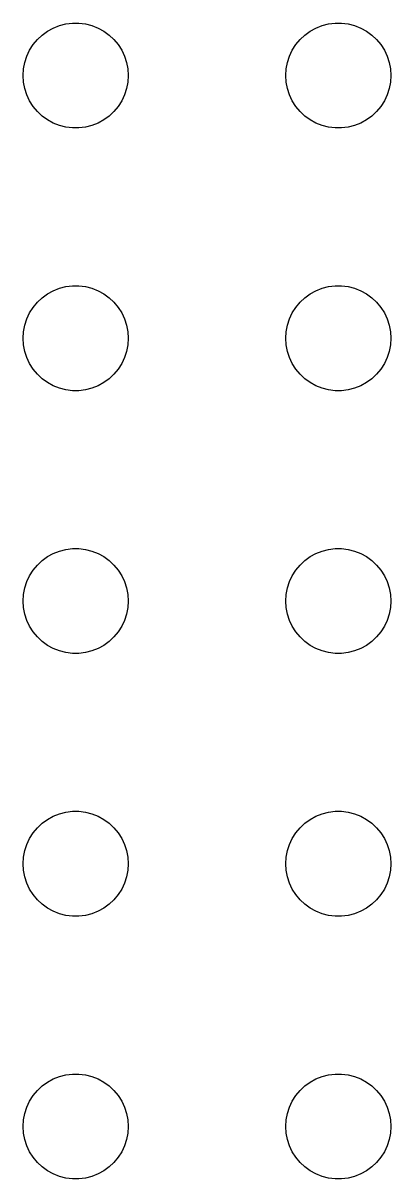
# Model space of a CAD drawing. Header units: metres. Extents: x -150 to 150, y -149 to 149.
# Drawn here: x -76.5 to -66, y 73.5 to 106.5 of the extents above; entities that cross this region are included whole.
import ezdxf

# ---------------------------------------------------------------- set-up
doc = ezdxf.new("R2010")
doc.units = ezdxf.units.M

msp = doc.modelspace()

# ---------------------------------------------------------------- linework, layer by layer
for p, q in [((-75.9561, 106.156), (-75.8037, 106.266)), ((-75.8037, 106.266), (-75.6387, 106.357)), ((-75.6387, 106.357), (-75.4635, 106.427)), ((-75.4635, 106.427), (-75.2811, 106.473)), ((-75.2811, 106.473), (-75.0942, 106.497)), ((-75.0942, 106.497), (-74.9058, 106.497)), ((-74.9058, 106.497), (-74.7189, 106.473)), ((-74.7189, 106.473), (-74.5365, 106.427)), ((-74.5365, 106.427), (-74.3613, 106.357)), ((-74.3613, 106.357), (-74.1963, 106.266)), ((-74.1963, 106.266), (-74.0439, 106.156)), ((-68.4561, 106.156), (-68.3037, 106.266)), ((-68.3037, 106.266), (-68.1387, 106.357)), ((-68.1387, 106.357), (-67.9635, 106.427)), ((-67.9635, 106.427), (-67.7811, 106.473)), ((-67.7811, 106.473), (-67.5942, 106.497)), ((-67.5942, 106.497), (-67.4058, 106.497)), ((-67.4058, 106.497), (-67.2189, 106.473)), ((-67.2189, 106.473), (-67.0365, 106.427)), ((-67.0365, 106.427), (-66.8613, 106.357)), ((-66.8613, 106.357), (-66.6963, 106.266)), ((-66.6963, 106.266), (-66.5439, 106.156)), ((-76.2135, 105.882), (-76.0934, 106.027)), ((-76.0934, 106.027), (-75.9561, 106.156)), ((-74.0439, 106.156), (-73.9065, 106.027)), ((-73.9065, 106.027), (-73.7865, 105.882)), ((-68.7135, 105.882), (-68.5934, 106.027)), ((-68.5934, 106.027), (-68.4561, 106.156)), ((-66.5439, 106.156), (-66.4065, 106.027)), ((-66.4065, 106.027), (-66.2865, 105.882)), ((-76.3947, 105.552), (-76.3145, 105.723)), ((-76.3145, 105.723), (-76.2135, 105.882)), ((-73.7865, 105.882), (-73.6855, 105.723)), ((-73.6855, 105.723), (-73.6053, 105.552)), ((-68.8947, 105.552), (-68.8145, 105.723)), ((-68.8145, 105.723), (-68.7135, 105.882)), ((-66.2865, 105.882), (-66.1855, 105.723)), ((-66.1855, 105.723), (-66.1053, 105.552)), ((-76.4882, 105.188), (-76.4529, 105.373)), ((-76.4529, 105.373), (-76.3947, 105.552)), ((-73.6053, 105.552), (-73.5471, 105.373)), ((-73.5471, 105.373), (-73.5118, 105.188)), ((-68.9882, 105.188), (-68.9529, 105.373)), ((-68.9529, 105.373), (-68.8947, 105.552)), ((-66.1053, 105.552), (-66.0471, 105.373)), ((-66.0471, 105.373), (-66.0118, 105.188)), ((-76.5, 105), (-76.4882, 105.188)), ((-76.4882, 104.812), (-76.5, 105)), ((-73.5118, 105.188), (-73.5, 105)), ((-73.5, 105), (-73.5118, 104.812)), ((-69, 105), (-68.9882, 105.188)), ((-68.9882, 104.812), (-69, 105)), ((-66.0118, 105.188), (-66, 105)), ((-66, 105), (-66.0118, 104.812)), ((-76.4529, 104.627), (-76.4882, 104.812)), ((-76.3947, 104.448), (-76.4529, 104.627)), ((-73.5471, 104.627), (-73.6053, 104.448)), ((-73.5118, 104.812), (-73.5471, 104.627)), ((-68.9529, 104.627), (-68.9882, 104.812)), ((-68.8947, 104.448), (-68.9529, 104.627)), ((-66.0471, 104.627), (-66.1053, 104.448)), ((-66.0118, 104.812), (-66.0471, 104.627)), ((-76.3145, 104.277), (-76.3947, 104.448)), ((-76.2135, 104.118), (-76.3145, 104.277)), ((-73.6855, 104.277), (-73.7865, 104.118)), ((-73.6053, 104.448), (-73.6855, 104.277)), ((-68.8145, 104.277), (-68.8947, 104.448)), ((-68.7135, 104.118), (-68.8145, 104.277)), ((-66.1855, 104.277), (-66.2865, 104.118)), ((-66.1053, 104.448), (-66.1855, 104.277)), ((-76.0934, 103.973), (-76.2135, 104.118)), ((-75.9561, 103.844), (-76.0934, 103.973)), ((-73.9065, 103.973), (-74.0439, 103.844)), ((-73.7865, 104.118), (-73.9065, 103.973)), ((-68.5934, 103.973), (-68.7135, 104.118)), ((-68.4561, 103.844), (-68.5934, 103.973)), ((-66.4065, 103.973), (-66.5439, 103.844)), ((-66.2865, 104.118), (-66.4065, 103.973)), ((-75.8037, 103.734), (-75.9561, 103.844)), ((-75.6387, 103.643), (-75.8037, 103.734)), ((-75.4635, 103.573), (-75.6387, 103.643)), ((-74.3613, 103.643), (-74.5365, 103.573)), ((-74.1963, 103.734), (-74.3613, 103.643)), ((-74.0439, 103.844), (-74.1963, 103.734)), ((-68.3037, 103.734), (-68.4561, 103.844)), ((-68.1387, 103.643), (-68.3037, 103.734)), ((-67.9635, 103.573), (-68.1387, 103.643)), ((-66.8613, 103.643), (-67.0365, 103.573)), ((-66.6963, 103.734), (-66.8613, 103.643)), ((-66.5439, 103.844), (-66.6963, 103.734)), ((-75.2811, 103.527), (-75.4635, 103.573)), ((-75.0942, 103.503), (-75.2811, 103.527)), ((-74.9058, 103.503), (-75.0942, 103.503)), ((-74.7189, 103.527), (-74.9058, 103.503)), ((-74.5365, 103.573), (-74.7189, 103.527)), ((-67.7811, 103.527), (-67.9635, 103.573)), ((-67.5942, 103.503), (-67.7811, 103.527)), ((-67.4058, 103.503), (-67.5942, 103.503)), ((-67.2189, 103.527), (-67.4058, 103.503)), ((-67.0365, 103.573), (-67.2189, 103.527)), ((-75.2811, 98.9734), (-75.0942, 98.997)), ((-75.0942, 98.997), (-74.9058, 98.997)), ((-74.9058, 98.997), (-74.7189, 98.9734)), ((-67.7811, 98.9734), (-67.5942, 98.997)), ((-67.5942, 98.997), (-67.4058, 98.997)), ((-67.4058, 98.997), (-67.2189, 98.9734)), ((-76.0934, 98.5268), (-75.9561, 98.6558)), ((-75.9561, 98.6558), (-75.8037, 98.7665)), ((-75.8037, 98.7665), (-75.6387, 98.8572)), ((-75.6387, 98.8572), (-75.4635, 98.9266)), ((-75.4635, 98.9266), (-75.2811, 98.9734)), ((-74.7189, 98.9734), (-74.5365, 98.9266)), ((-74.5365, 98.9266), (-74.3613, 98.8572)), ((-74.3613, 98.8572), (-74.1963, 98.7665)), ((-74.1963, 98.7665), (-74.0439, 98.6558)), ((-74.0439, 98.6558), (-73.9065, 98.5268)), ((-68.5934, 98.5268), (-68.4561, 98.6558)), ((-68.4561, 98.6558), (-68.3037, 98.7665)), ((-68.3037, 98.7665), (-68.1387, 98.8572)), ((-68.1387, 98.8572), (-67.9635, 98.9266)), ((-67.9635, 98.9266), (-67.7811, 98.9734)), ((-67.2189, 98.9734), (-67.0365, 98.9266)), ((-67.0365, 98.9266), (-66.8613, 98.8572)), ((-66.8613, 98.8572), (-66.6963, 98.7665)), ((-66.6963, 98.7665), (-66.5439, 98.6558)), ((-66.5439, 98.6558), (-66.4065, 98.5268)), ((-76.3145, 98.2226), (-76.2135, 98.3817)), ((-76.2135, 98.3817), (-76.0934, 98.5268)), ((-73.9065, 98.5268), (-73.7865, 98.3817)), ((-73.7865, 98.3817), (-73.6855, 98.2226)), ((-68.8145, 98.2226), (-68.7135, 98.3817)), ((-68.7135, 98.3817), (-68.5934, 98.5268)), ((-66.4065, 98.5268), (-66.2865, 98.3817)), ((-66.2865, 98.3817), (-66.1855, 98.2226)), ((-76.4529, 97.873), (-76.3947, 98.0522)), ((-76.3947, 98.0522), (-76.3145, 98.2226)), ((-73.6855, 98.2226), (-73.6053, 98.0522)), ((-73.6053, 98.0522), (-73.5471, 97.873)), ((-68.9529, 97.873), (-68.8947, 98.0522)), ((-68.8947, 98.0522), (-68.8145, 98.2226)), ((-66.1855, 98.2226), (-66.1053, 98.0522)), ((-66.1053, 98.0522), (-66.0471, 97.873)), ((-76.5, 97.5), (-76.4882, 97.688)), ((-76.4882, 97.688), (-76.4529, 97.873)), ((-73.5471, 97.873), (-73.5118, 97.688)), ((-73.5118, 97.688), (-73.5, 97.5)), ((-69, 97.5), (-68.9882, 97.688)), ((-68.9882, 97.688), (-68.9529, 97.873)), ((-66.0471, 97.873), (-66.0118, 97.688)), ((-66.0118, 97.688), (-66, 97.5)), ((-76.4882, 97.312), (-76.5, 97.5)), ((-73.5, 97.5), (-73.5118, 97.312)), ((-68.9882, 97.312), (-69, 97.5)), ((-66, 97.5), (-66.0118, 97.312)), ((-76.4529, 97.127), (-76.4882, 97.312)), ((-76.3947, 96.9478), (-76.4529, 97.127)), ((-73.5471, 97.127), (-73.6053, 96.9478)), ((-73.5118, 97.312), (-73.5471, 97.127)), ((-68.9529, 97.127), (-68.9882, 97.312)), ((-68.8947, 96.9478), (-68.9529, 97.127)), ((-66.0471, 97.127), (-66.1053, 96.9478)), ((-66.0118, 97.312), (-66.0471, 97.127)), ((-76.3145, 96.7774), (-76.3947, 96.9478)), ((-76.2135, 96.6183), (-76.3145, 96.7774)), ((-73.6855, 96.7774), (-73.7865, 96.6183)), ((-73.6053, 96.9478), (-73.6855, 96.7774)), ((-68.8145, 96.7774), (-68.8947, 96.9478)), ((-68.7135, 96.6183), (-68.8145, 96.7774)), ((-66.1855, 96.7774), (-66.2865, 96.6183)), ((-66.1053, 96.9478), (-66.1855, 96.7774)), ((-76.0934, 96.4732), (-76.2135, 96.6183)), ((-75.9561, 96.3442), (-76.0934, 96.4732)), ((-75.8037, 96.2335), (-75.9561, 96.3442)), ((-74.0439, 96.3442), (-74.1963, 96.2335)), ((-73.9065, 96.4732), (-74.0439, 96.3442)), ((-73.7865, 96.6183), (-73.9065, 96.4732)), ((-68.5934, 96.4732), (-68.7135, 96.6183)), ((-68.4561, 96.3442), (-68.5934, 96.4732)), ((-68.3037, 96.2335), (-68.4561, 96.3442)), ((-66.5439, 96.3442), (-66.6963, 96.2335)), ((-66.4065, 96.4732), (-66.5439, 96.3442)), ((-66.2865, 96.6183), (-66.4065, 96.4732)), ((-75.6387, 96.1428), (-75.8037, 96.2335)), ((-75.4635, 96.0734), (-75.6387, 96.1428)), ((-75.2811, 96.0266), (-75.4635, 96.0734)), ((-75.0942, 96.003), (-75.2811, 96.0266)), ((-74.7189, 96.0266), (-74.9058, 96.003)), ((-74.5365, 96.0734), (-74.7189, 96.0266)), ((-74.3613, 96.1428), (-74.5365, 96.0734)), ((-74.1963, 96.2335), (-74.3613, 96.1428)), ((-68.1387, 96.1428), (-68.3037, 96.2335)), ((-67.9635, 96.0734), (-68.1387, 96.1428)), ((-67.7811, 96.0266), (-67.9635, 96.0734)), ((-67.5942, 96.003), (-67.7811, 96.0266)), ((-67.2189, 96.0266), (-67.4058, 96.003)), ((-67.0365, 96.0734), (-67.2189, 96.0266)), ((-66.8613, 96.1428), (-67.0365, 96.0734)), ((-66.6963, 96.2335), (-66.8613, 96.1428)), ((-74.9058, 96.003), (-75.0942, 96.003)), ((-67.4058, 96.003), (-67.5942, 96.003)), ((-75.6387, 91.3572), (-75.4635, 91.4266)), ((-75.4635, 91.4266), (-75.2811, 91.4734)), ((-75.2811, 91.4734), (-75.0942, 91.497)), ((-75.0942, 91.497), (-74.9058, 91.497)), ((-74.9058, 91.497), (-74.7189, 91.4734)), ((-74.7189, 91.4734), (-74.5365, 91.4266)), ((-74.5365, 91.4266), (-74.3613, 91.3572)), ((-68.1387, 91.3572), (-67.9635, 91.4266)), ((-67.9635, 91.4266), (-67.7811, 91.4734)), ((-67.7811, 91.4734), (-67.5942, 91.497)), ((-67.5942, 91.497), (-67.4058, 91.497)), ((-67.4058, 91.497), (-67.2189, 91.4734)), ((-67.2189, 91.4734), (-67.0365, 91.4266)), ((-67.0365, 91.4266), (-66.8613, 91.3572)), ((-76.0934, 91.0268), (-75.9561, 91.1558)), ((-75.9561, 91.1558), (-75.8037, 91.2665)), ((-75.8037, 91.2665), (-75.6387, 91.3572)), ((-74.3613, 91.3572), (-74.1963, 91.2665)), ((-74.1963, 91.2665), (-74.0439, 91.1558)), ((-74.0439, 91.1558), (-73.9065, 91.0268)), ((-68.5934, 91.0268), (-68.4561, 91.1558)), ((-68.4561, 91.1558), (-68.3037, 91.2665)), ((-68.3037, 91.2665), (-68.1387, 91.3572)), ((-66.8613, 91.3572), (-66.6963, 91.2665)), ((-66.6963, 91.2665), (-66.5439, 91.1558)), ((-66.5439, 91.1558), (-66.4065, 91.0268)), ((-76.3145, 90.7226), (-76.2135, 90.8817)), ((-76.2135, 90.8817), (-76.0934, 91.0268)), ((-73.9065, 91.0268), (-73.7865, 90.8817)), ((-73.7865, 90.8817), (-73.6855, 90.7226)), ((-68.8145, 90.7226), (-68.7135, 90.8817)), ((-68.7135, 90.8817), (-68.5934, 91.0268)), ((-66.4065, 91.0268), (-66.2865, 90.8817)), ((-66.2865, 90.8817), (-66.1855, 90.7226)), ((-76.4529, 90.373), (-76.3947, 90.5522)), ((-76.3947, 90.5522), (-76.3145, 90.7226)), ((-73.6855, 90.7226), (-73.6053, 90.5522)), ((-73.6053, 90.5522), (-73.5471, 90.373)), ((-68.9529, 90.373), (-68.8947, 90.5522)), ((-68.8947, 90.5522), (-68.8145, 90.7226)), ((-66.1855, 90.7226), (-66.1053, 90.5522)), ((-66.1053, 90.5522), (-66.0471, 90.373)), ((-76.5, 90), (-76.4882, 90.188)), ((-76.4882, 90.188), (-76.4529, 90.373)), ((-73.5471, 90.373), (-73.5118, 90.188)), ((-73.5118, 90.188), (-73.5, 90)), ((-69, 90), (-68.9882, 90.188)), ((-68.9882, 90.188), (-68.9529, 90.373)), ((-66.0471, 90.373), (-66.0118, 90.188)), ((-66.0118, 90.188), (-66, 90)), ((-76.4882, 89.812), (-76.5, 90)), ((-76.4529, 89.627), (-76.4882, 89.812)), ((-73.5118, 89.812), (-73.5471, 89.627)), ((-73.5, 90), (-73.5118, 89.812)), ((-68.9882, 89.812), (-69, 90)), ((-68.9529, 89.627), (-68.9882, 89.812)), ((-66.0118, 89.812), (-66.0471, 89.627)), ((-66, 90), (-66.0118, 89.812)), ((-76.3947, 89.4478), (-76.4529, 89.627)), ((-76.3145, 89.2774), (-76.3947, 89.4478)), ((-73.6053, 89.4478), (-73.6855, 89.2774)), ((-73.5471, 89.627), (-73.6053, 89.4478)), ((-68.8947, 89.4478), (-68.9529, 89.627)), ((-68.8145, 89.2774), (-68.8947, 89.4478)), ((-66.1053, 89.4478), (-66.1855, 89.2774)), ((-66.0471, 89.627), (-66.1053, 89.4478)), ((-76.2135, 89.1183), (-76.3145, 89.2774)), ((-76.0934, 88.9732), (-76.2135, 89.1183)), ((-73.7865, 89.1183), (-73.9065, 88.9732)), ((-73.6855, 89.2774), (-73.7865, 89.1183)), ((-68.7135, 89.1183), (-68.8145, 89.2774)), ((-68.5934, 88.9732), (-68.7135, 89.1183)), ((-66.2865, 89.1183), (-66.4065, 88.9732)), ((-66.1855, 89.2774), (-66.2865, 89.1183)), ((-75.9561, 88.8442), (-76.0934, 88.9732)), ((-75.8037, 88.7335), (-75.9561, 88.8442)), ((-74.0439, 88.8442), (-74.1963, 88.7335)), ((-73.9065, 88.9732), (-74.0439, 88.8442)), ((-68.4561, 88.8442), (-68.5934, 88.9732)), ((-68.3037, 88.7335), (-68.4561, 88.8442)), ((-66.5439, 88.8442), (-66.6963, 88.7335)), ((-66.4065, 88.9732), (-66.5439, 88.8442)), ((-75.6387, 88.6428), (-75.8037, 88.7335)), ((-75.4635, 88.5734), (-75.6387, 88.6428)), ((-75.2811, 88.5266), (-75.4635, 88.5734)), ((-75.0942, 88.503), (-75.2811, 88.5266)), ((-74.9058, 88.503), (-75.0942, 88.503)), ((-74.7189, 88.5266), (-74.9058, 88.503)), ((-74.5365, 88.5734), (-74.7189, 88.5266)), ((-74.3613, 88.6428), (-74.5365, 88.5734)), ((-74.1963, 88.7335), (-74.3613, 88.6428)), ((-68.1387, 88.6428), (-68.3037, 88.7335)), ((-67.9635, 88.5734), (-68.1387, 88.6428)), ((-67.7811, 88.5266), (-67.9635, 88.5734)), ((-67.5942, 88.503), (-67.7811, 88.5266)), ((-67.4058, 88.503), (-67.5942, 88.503)), ((-67.2189, 88.5266), (-67.4058, 88.503)), ((-67.0365, 88.5734), (-67.2189, 88.5266)), ((-66.8613, 88.6428), (-67.0365, 88.5734)), ((-66.6963, 88.7335), (-66.8613, 88.6428)), ((-75.8037, 83.7665), (-75.6387, 83.8572)), ((-75.6387, 83.8572), (-75.4635, 83.9266)), ((-75.4635, 83.9266), (-75.2811, 83.9734)), ((-75.2811, 83.9734), (-75.0942, 83.997)), ((-75.0942, 83.997), (-74.9058, 83.997)), ((-74.9058, 83.997), (-74.7189, 83.9734)), ((-74.7189, 83.9734), (-74.5365, 83.9266)), ((-74.5365, 83.9266), (-74.3613, 83.8572)), ((-74.3613, 83.8572), (-74.1963, 83.7665)), ((-68.3037, 83.7665), (-68.1387, 83.8572)), ((-68.1387, 83.8572), (-67.9635, 83.9266)), ((-67.9635, 83.9266), (-67.7811, 83.9734)), ((-67.7811, 83.9734), (-67.5942, 83.997)), ((-67.5942, 83.997), (-67.4058, 83.997)), ((-67.4058, 83.997), (-67.2189, 83.9734)), ((-67.2189, 83.9734), (-67.0365, 83.9266)), ((-67.0365, 83.9266), (-66.8613, 83.8572)), ((-66.8613, 83.8572), (-66.6963, 83.7665)), ((-76.2135, 83.3817), (-76.0934, 83.5268)), ((-76.0934, 83.5268), (-75.9561, 83.6558)), ((-75.9561, 83.6558), (-75.8037, 83.7665)), ((-74.1963, 83.7665), (-74.0439, 83.6558)), ((-74.0439, 83.6558), (-73.9065, 83.5268)), ((-73.9065, 83.5268), (-73.7865, 83.3817)), ((-68.7135, 83.3817), (-68.5934, 83.5268)), ((-68.5934, 83.5268), (-68.4561, 83.6558)), ((-68.4561, 83.6558), (-68.3037, 83.7665)), ((-66.6963, 83.7665), (-66.5439, 83.6558)), ((-66.5439, 83.6558), (-66.4065, 83.5268)), ((-66.4065, 83.5268), (-66.2865, 83.3817)), ((-76.3947, 83.0522), (-76.3145, 83.2226)), ((-76.3145, 83.2226), (-76.2135, 83.3817)), ((-73.7865, 83.3817), (-73.6855, 83.2226)), ((-73.6855, 83.2226), (-73.6053, 83.0522)), ((-68.8947, 83.0522), (-68.8145, 83.2226)), ((-68.8145, 83.2226), (-68.7135, 83.3817)), ((-66.2865, 83.3817), (-66.1855, 83.2226)), ((-66.1855, 83.2226), (-66.1053, 83.0522)), ((-76.4882, 82.688), (-76.4529, 82.873)), ((-76.4529, 82.873), (-76.3947, 83.0522)), ((-73.6053, 83.0522), (-73.5471, 82.873)), ((-73.5471, 82.873), (-73.5118, 82.688)), ((-68.9882, 82.688), (-68.9529, 82.873)), ((-68.9529, 82.873), (-68.8947, 83.0522)), ((-66.1053, 83.0522), (-66.0471, 82.873)), ((-66.0471, 82.873), (-66.0118, 82.688)), ((-76.5, 82.5), (-76.4882, 82.688)), ((-76.4882, 82.312), (-76.5, 82.5)), ((-73.5118, 82.688), (-73.5, 82.5)), ((-73.5, 82.5), (-73.5118, 82.312)), ((-69, 82.5), (-68.9882, 82.688)), ((-68.9882, 82.312), (-69, 82.5)), ((-66.0118, 82.688), (-66, 82.5)), ((-66, 82.5), (-66.0118, 82.312)), ((-76.4529, 82.127), (-76.4882, 82.312)), ((-73.5118, 82.312), (-73.5471, 82.127)), ((-68.9529, 82.127), (-68.9882, 82.312)), ((-66.0118, 82.312), (-66.0471, 82.127)), ((-76.3947, 81.9478), (-76.4529, 82.127)), ((-76.3145, 81.7774), (-76.3947, 81.9478)), ((-73.6053, 81.9478), (-73.6855, 81.7774)), ((-73.5471, 82.127), (-73.6053, 81.9478)), ((-68.8947, 81.9478), (-68.9529, 82.127)), ((-68.8145, 81.7774), (-68.8947, 81.9478)), ((-66.1053, 81.9478), (-66.1855, 81.7774)), ((-66.0471, 82.127), (-66.1053, 81.9478)), ((-76.2135, 81.6183), (-76.3145, 81.7774)), ((-76.0934, 81.4732), (-76.2135, 81.6183)), ((-73.7865, 81.6183), (-73.9065, 81.4732)), ((-73.6855, 81.7774), (-73.7865, 81.6183)), ((-68.7135, 81.6183), (-68.8145, 81.7774)), ((-68.5934, 81.4732), (-68.7135, 81.6183)), ((-66.2865, 81.6183), (-66.4065, 81.4732)), ((-66.1855, 81.7774), (-66.2865, 81.6183)), ((-75.9561, 81.3442), (-76.0934, 81.4732)), ((-75.8037, 81.2335), (-75.9561, 81.3442)), ((-75.6387, 81.1428), (-75.8037, 81.2335)), ((-74.1963, 81.2335), (-74.3613, 81.1428)), ((-74.0439, 81.3442), (-74.1963, 81.2335)), ((-73.9065, 81.4732), (-74.0439, 81.3442)), ((-68.4561, 81.3442), (-68.5934, 81.4732)), ((-68.3037, 81.2335), (-68.4561, 81.3442)), ((-68.1387, 81.1428), (-68.3037, 81.2335)), ((-66.6963, 81.2335), (-66.8613, 81.1428)), ((-66.5439, 81.3442), (-66.6963, 81.2335)), ((-66.4065, 81.4732), (-66.5439, 81.3442)), ((-75.4635, 81.0734), (-75.6387, 81.1428)), ((-75.2811, 81.0266), (-75.4635, 81.0734)), ((-75.0942, 81.003), (-75.2811, 81.0266)), ((-74.9058, 81.003), (-75.0942, 81.003)), ((-74.7189, 81.0266), (-74.9058, 81.003)), ((-74.5365, 81.0734), (-74.7189, 81.0266)), ((-74.3613, 81.1428), (-74.5365, 81.0734)), ((-67.9635, 81.0734), (-68.1387, 81.1428)), ((-67.7811, 81.0266), (-67.9635, 81.0734)), ((-67.5942, 81.003), (-67.7811, 81.0266)), ((-67.4058, 81.003), (-67.5942, 81.003)), ((-67.2189, 81.0266), (-67.4058, 81.003)), ((-67.0365, 81.0734), (-67.2189, 81.0266)), ((-66.8613, 81.1428), (-67.0365, 81.0734)), ((-75.9561, 76.1558), (-75.8037, 76.2665)), ((-75.8037, 76.2665), (-75.6387, 76.3572)), ((-75.6387, 76.3572), (-75.4635, 76.4266)), ((-75.4635, 76.4266), (-75.2811, 76.4734)), ((-75.2811, 76.4734), (-75.0942, 76.497)), ((-75.0942, 76.497), (-74.9058, 76.497)), ((-74.9058, 76.497), (-74.7189, 76.4734)), ((-74.7189, 76.4734), (-74.5365, 76.4266)), ((-74.5365, 76.4266), (-74.3613, 76.3572)), ((-74.3613, 76.3572), (-74.1963, 76.2665)), ((-74.1963, 76.2665), (-74.0439, 76.1558)), ((-68.4561, 76.1558), (-68.3037, 76.2665)), ((-68.3037, 76.2665), (-68.1387, 76.3572)), ((-68.1387, 76.3572), (-67.9635, 76.4266)), ((-67.9635, 76.4266), (-67.7811, 76.4734)), ((-67.7811, 76.4734), (-67.5942, 76.497)), ((-67.5942, 76.497), (-67.4058, 76.497)), ((-67.4058, 76.497), (-67.2189, 76.4734)), ((-67.2189, 76.4734), (-67.0365, 76.4266)), ((-67.0365, 76.4266), (-66.8613, 76.3572)), ((-66.8613, 76.3572), (-66.6963, 76.2665)), ((-66.6963, 76.2665), (-66.5439, 76.1558)), ((-76.2135, 75.8817), (-76.0934, 76.0268)), ((-76.0934, 76.0268), (-75.9561, 76.1558)), ((-74.0439, 76.1558), (-73.9065, 76.0268)), ((-73.9065, 76.0268), (-73.7865, 75.8817)), ((-68.7135, 75.8817), (-68.5934, 76.0268)), ((-68.5934, 76.0268), (-68.4561, 76.1558)), ((-66.5439, 76.1558), (-66.4065, 76.0268)), ((-66.4065, 76.0268), (-66.2865, 75.8817)), ((-76.3947, 75.5522), (-76.3145, 75.7226)), ((-76.3145, 75.7226), (-76.2135, 75.8817)), ((-73.7865, 75.8817), (-73.6855, 75.7226)), ((-73.6855, 75.7226), (-73.6053, 75.5522)), ((-68.8947, 75.5522), (-68.8145, 75.7226)), ((-68.8145, 75.7226), (-68.7135, 75.8817)), ((-66.2865, 75.8817), (-66.1855, 75.7226)), ((-66.1855, 75.7226), (-66.1053, 75.5522)), ((-76.4882, 75.188), (-76.4529, 75.373)), ((-76.4529, 75.373), (-76.3947, 75.5522)), ((-73.6053, 75.5522), (-73.5471, 75.373)), ((-73.5471, 75.373), (-73.5118, 75.188)), ((-68.9882, 75.188), (-68.9529, 75.373)), ((-68.9529, 75.373), (-68.8947, 75.5522)), ((-66.1053, 75.5522), (-66.0471, 75.373)), ((-66.0471, 75.373), (-66.0118, 75.188)), ((-76.5, 75), (-76.4882, 75.188)), ((-76.4882, 74.812), (-76.5, 75)), ((-73.5118, 75.188), (-73.5, 75)), ((-73.5, 75), (-73.5118, 74.812)), ((-69, 75), (-68.9882, 75.188)), ((-68.9882, 74.812), (-69, 75)), ((-66.0118, 75.188), (-66, 75)), ((-66, 75), (-66.0118, 74.812)), ((-76.4529, 74.627), (-76.4882, 74.812)), ((-76.3947, 74.4478), (-76.4529, 74.627)), ((-73.5471, 74.627), (-73.6053, 74.4478)), ((-73.5118, 74.812), (-73.5471, 74.627)), ((-68.9529, 74.627), (-68.9882, 74.812)), ((-68.8947, 74.4478), (-68.9529, 74.627)), ((-66.0471, 74.627), (-66.1053, 74.4478)), ((-66.0118, 74.812), (-66.0471, 74.627)), ((-76.3145, 74.2774), (-76.3947, 74.4478)), ((-76.2135, 74.1183), (-76.3145, 74.2774)), ((-73.6855, 74.2774), (-73.7865, 74.1183)), ((-73.6053, 74.4478), (-73.6855, 74.2774)), ((-68.8145, 74.2774), (-68.8947, 74.4478)), ((-68.7135, 74.1183), (-68.8145, 74.2774)), ((-66.1855, 74.2774), (-66.2865, 74.1183)), ((-66.1053, 74.4478), (-66.1855, 74.2774)), ((-76.0934, 73.9732), (-76.2135, 74.1183)), ((-75.9561, 73.8442), (-76.0934, 73.9732)), ((-73.9065, 73.9732), (-74.0439, 73.8442)), ((-73.7865, 74.1183), (-73.9065, 73.9732)), ((-68.5934, 73.9732), (-68.7135, 74.1183)), ((-68.4561, 73.8442), (-68.5934, 73.9732)), ((-66.4065, 73.9732), (-66.5439, 73.8442)), ((-66.2865, 74.1183), (-66.4065, 73.9732)), ((-75.8037, 73.7335), (-75.9561, 73.8442)), ((-75.6387, 73.6428), (-75.8037, 73.7335)), ((-75.4635, 73.5734), (-75.6387, 73.6428)), ((-74.3613, 73.6428), (-74.5365, 73.5734)), ((-74.1963, 73.7335), (-74.3613, 73.6428)), ((-74.0439, 73.8442), (-74.1963, 73.7335)), ((-68.3037, 73.7335), (-68.4561, 73.8442)), ((-68.1387, 73.6428), (-68.3037, 73.7335)), ((-67.9635, 73.5734), (-68.1387, 73.6428)), ((-66.8613, 73.6428), (-67.0365, 73.5734)), ((-66.6963, 73.7335), (-66.8613, 73.6428)), ((-66.5439, 73.8442), (-66.6963, 73.7335)), ((-75.2811, 73.5266), (-75.4635, 73.5734)), ((-75.0942, 73.503), (-75.2811, 73.5266)), ((-74.9058, 73.503), (-75.0942, 73.503)), ((-74.7189, 73.5266), (-74.9058, 73.503)), ((-74.5365, 73.5734), (-74.7189, 73.5266)), ((-67.7811, 73.5266), (-67.9635, 73.5734)), ((-67.5942, 73.503), (-67.7811, 73.5266)), ((-67.4058, 73.503), (-67.5942, 73.503)), ((-67.2189, 73.5266), (-67.4058, 73.503)), ((-67.0365, 73.5734), (-67.2189, 73.5266))]:
    msp.add_line(p, q)

doc.saveas('drawing.dxf')
